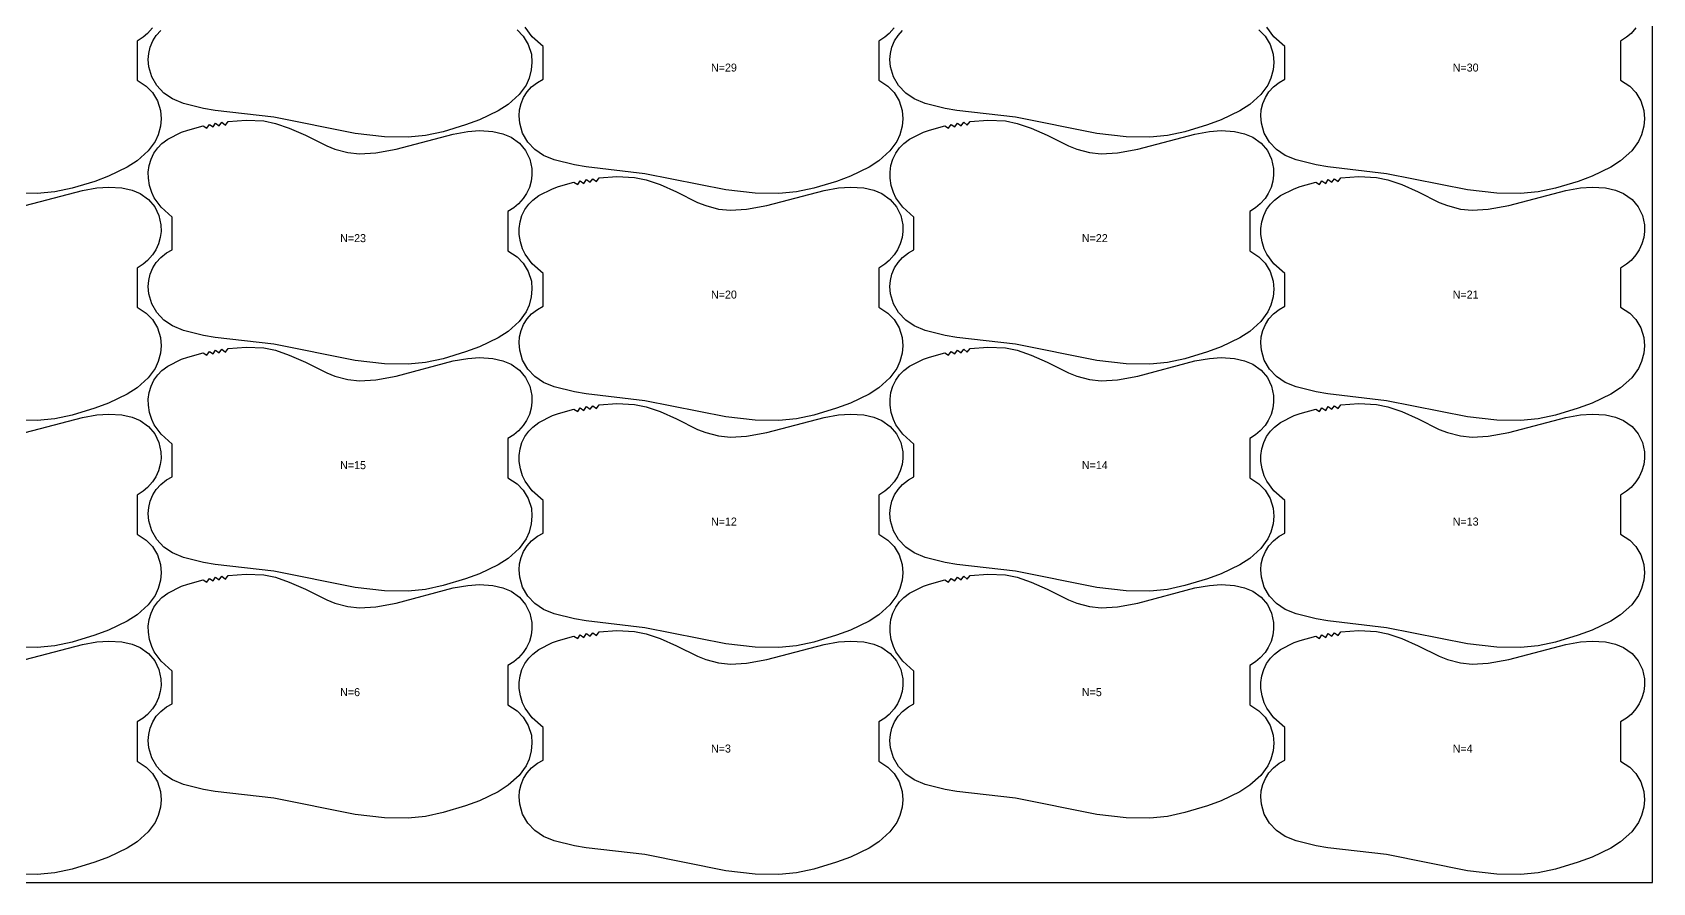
# Model space of a CAD drawing. Header units: inches. Extents: x -54 to 1970, y 0 to 1070.
# Drawn here: x 958 to 1970, y 0 to 531 of the extents above; entities that cross this region are included whole.
import ezdxf

# ---------------------------------------------------------------- set-up
doc = ezdxf.new("R2010")
doc.units = ezdxf.units.IN

msp = doc.modelspace()

# ---------------------------------------------------------------- linework, layer by layer
at = {"layer": '1'}
for points in [[(0, 0), (1970, 0), (1970, 1070), (0, 1070), (0, 0)], [(1054.889, 469.8515), (1064.514, 472.5533), (1066.889, 471.0391), (1068.423, 473.4016), (1070.747, 471.8097), (1072.358, 474.1206), (1074.633, 472.457), (1076.312, 474.723), (1078.553, 473.008), (1080.278, 475.2419), (1091.376, 476.0638), (1102.434, 475.5463), (1109.66, 474.0629), (1118.374, 471.0186), (1128.535, 466.6089), (1141.718, 459.9504), (1146.872, 457.9265), (1154.897, 455.795), (1162.231, 454.9887), (1172.352, 455.6612), (1185.068, 457.9598), (1220.766, 467.403), (1229.857, 468.994), (1237.221, 469.4924), (1245.511, 468.9905), (1251.807, 467.5771), (1256.888, 465.3957), (1262.131, 461.6439), (1265.991, 457.0689), (1268.606, 451.6863), (1269.857, 445.8313), (1269.921, 441.6809), (1269.444, 438.0201), (1268.315, 434.0275), (1266.568, 430.2644), (1264.549, 427.174), (1261.495, 423.7191), (1258.684, 421.3267), (1254.972, 418.9487), (1254.972, 394.4509), (1260.674, 390.6804), (1264.547, 386.7456), (1267.656, 381.625), (1269.571, 375.4718), (1269.972, 370.4183), (1269.548, 365.8262), (1268.13, 360.4766), (1266.234, 356.2704), (1261.905, 350.3159), (1255.015, 344.1866), (1248.839, 340.1489), (1237.171, 334.5937), (1228.535, 331.3413), (1214.381, 327.1269), (1203.548, 324.8185), (1192.536, 323.682), (1177.772, 323.9301), (1159.427, 325.971), (1108.736, 336.1154), (1072.061, 340.4045), (1064.774, 341.5951), (1052.245, 344.7575), (1045.419, 347.5387), (1040.085, 351.1685), (1035.662, 355.8634), (1032.412, 361.4328), (1030.602, 367.618), (1030.24, 372.2163), (1030.521, 375.8951), (1031.46, 379.9375), (1033.057, 383.7668), (1035.286, 387.266), (1038.08, 390.3333), (1041.734, 393.145), (1045.24, 395.0378), (1045.24, 415.4659), (1038.306, 421.6265), (1033.977, 427.581), (1032.409, 430.923), (1031.03, 435.3274), (1030.323, 439.884), (1030.276, 443.5751), (1030.818, 447.6878), (1032.015, 451.6602), (1033.84, 455.3904), (1036.248, 458.7716), (1038.834, 461.3954), (1042.53, 464.1575), (1051.128, 468.4925), (1054.889, 469.8515)], [(1518.241, 469.8515), (1527.866, 472.5533), (1530.241, 471.0391), (1531.775, 473.4016), (1534.099, 471.8097), (1535.71, 474.1206), (1537.985, 472.457), (1539.664, 474.723), (1541.905, 473.008), (1543.63, 475.2419), (1554.728, 476.0638), (1565.786, 475.5463), (1573.012, 474.0629), (1581.726, 471.0186), (1591.887, 466.6089), (1605.07, 459.9504), (1610.224, 457.9265), (1618.249, 455.795), (1625.583, 454.9887), (1635.704, 455.6612), (1648.42, 457.9598), (1684.118, 467.403), (1693.209, 468.994), (1700.573, 469.4924), (1708.863, 468.9905), (1715.159, 467.5771), (1720.24, 465.3957), (1725.483, 461.6439), (1729.343, 457.0689), (1731.958, 451.6863), (1733.209, 445.8313), (1733.273, 441.6809), (1732.796, 438.0201), (1731.667, 434.0275), (1729.92, 430.2644), (1727.901, 427.174), (1724.847, 423.7191), (1722.036, 421.3267), (1718.324, 418.9487), (1718.324, 394.4509), (1724.026, 390.6804), (1727.899, 386.7456), (1731.008, 381.625), (1732.923, 375.4718), (1733.324, 370.4183), (1732.9, 365.8262), (1731.482, 360.4766), (1729.586, 356.2704), (1725.257, 350.3159), (1718.367, 344.1866), (1712.191, 340.1489), (1700.523, 334.5937), (1691.887, 331.3413), (1677.733, 327.1269), (1666.9, 324.8185), (1655.888, 323.682), (1641.124, 323.9301), (1622.779, 325.971), (1572.088, 336.1154), (1535.413, 340.4045), (1528.126, 341.5951), (1515.597, 344.7575), (1508.771, 347.5387), (1503.437, 351.1685), (1499.015, 355.8634), (1495.765, 361.4328), (1493.954, 367.618), (1493.592, 372.2163), (1493.873, 375.8951), (1494.812, 379.9375), (1496.409, 383.7668), (1498.638, 387.266), (1501.432, 390.3333), (1505.086, 393.145), (1508.592, 395.0378), (1508.592, 415.4659), (1501.658, 421.6265), (1497.329, 427.581), (1495.761, 430.923), (1494.382, 435.3274), (1493.675, 439.884), (1493.628, 443.5751), (1494.17, 447.6878), (1495.367, 451.6602), (1497.192, 455.3904), (1499.6, 458.7716), (1502.186, 461.3954), (1505.882, 464.1575), (1514.48, 468.4925), (1518.241, 469.8515)], [(1286.565, 434.6315), (1296.19, 437.3333), (1298.565, 435.8191), (1300.099, 438.1816), (1302.423, 436.5897), (1304.034, 438.9006), (1306.309, 437.237), (1307.988, 439.503), (1310.229, 437.788), (1311.954, 440.0219), (1323.052, 440.8438), (1334.11, 440.3263), (1341.336, 438.8429), (1350.05, 435.7986), (1360.211, 431.3889), (1373.394, 424.7304), (1378.548, 422.7065), (1386.573, 420.575), (1393.907, 419.7687), (1404.028, 420.4412), (1416.744, 422.7398), (1452.442, 432.183), (1461.533, 433.774), (1468.897, 434.2724), (1477.187, 433.7705), (1483.483, 432.3571), (1488.564, 430.1757), (1493.807, 426.4239), (1497.667, 421.8489), (1500.282, 416.4663), (1501.533, 410.6113), (1501.597, 406.4609), (1501.12, 402.8001), (1499.991, 398.8075), (1498.244, 395.0444), (1496.225, 391.954), (1493.171, 388.4991), (1490.36, 386.1067), (1486.648, 383.7287), (1486.648, 359.2309), (1492.35, 355.4604), (1496.223, 351.5256), (1499.332, 346.405), (1501.247, 340.2518), (1501.648, 335.1983), (1501.224, 330.6062), (1499.806, 325.2566), (1497.91, 321.0504), (1493.581, 315.0959), (1486.691, 308.9666), (1480.515, 304.9289), (1468.847, 299.3737), (1460.211, 296.1213), (1446.057, 291.9069), (1435.224, 289.5985), (1424.212, 288.462), (1409.448, 288.7101), (1391.103, 290.751), (1340.412, 300.8954), (1303.737, 305.1845), (1296.45, 306.3751), (1283.921, 309.5375), (1277.095, 312.3187), (1271.761, 315.9485), (1267.339, 320.6434), (1264.089, 326.2128), (1262.278, 332.398), (1261.916, 336.9963), (1262.197, 340.6751), (1263.136, 344.7175), (1264.733, 348.5468), (1266.962, 352.046), (1269.756, 355.1133), (1273.41, 357.925), (1276.916, 359.8178), (1276.916, 380.2459), (1269.982, 386.4065), (1265.653, 392.361), (1264.085, 395.703), (1262.706, 400.1074), (1261.999, 404.664), (1261.952, 408.3551), (1262.494, 412.4678), (1263.691, 416.4402), (1265.516, 420.1704), (1267.924, 423.5516), (1270.51, 426.1754), (1274.206, 428.9375), (1282.804, 433.2725), (1286.565, 434.6315)], [(1749.917, 434.6315), (1759.542, 437.3333), (1761.917, 435.8191), (1763.451, 438.1816), (1765.775, 436.5897), (1767.386, 438.9006), (1769.661, 437.237), (1771.34, 439.503), (1773.581, 437.788), (1775.306, 440.0219), (1786.404, 440.8438), (1797.462, 440.3263), (1804.688, 438.8429), (1813.402, 435.7986), (1823.563, 431.3889), (1836.746, 424.7304), (1841.9, 422.7065), (1849.925, 420.575), (1857.259, 419.7687), (1867.38, 420.4412), (1880.096, 422.7398), (1915.794, 432.183), (1924.885, 433.774), (1932.249, 434.2724), (1940.539, 433.7705), (1946.835, 432.3571), (1951.916, 430.1757), (1957.159, 426.4239), (1961.019, 421.8489), (1963.634, 416.4663), (1964.885, 410.6113), (1964.949, 406.4609), (1964.472, 402.8001), (1963.343, 398.8075), (1961.596, 395.0444), (1959.577, 391.954), (1956.523, 388.4991), (1953.712, 386.1067), (1950, 383.7287), (1950, 359.2309), (1955.702, 355.4604), (1959.575, 351.5256), (1962.684, 346.405), (1964.599, 340.2518), (1965, 335.1983), (1964.576, 330.6062), (1963.158, 325.2566), (1961.262, 321.0504), (1956.933, 315.0959), (1950.043, 308.9666), (1943.867, 304.9289), (1932.199, 299.3737), (1923.563, 296.1213), (1909.409, 291.9069), (1898.576, 289.5985), (1887.564, 288.462), (1872.8, 288.7101), (1854.455, 290.751), (1803.764, 300.8954), (1767.089, 305.1845), (1759.802, 306.3751), (1747.273, 309.5375), (1740.447, 312.3187), (1735.113, 315.9485), (1730.691, 320.6434), (1727.441, 326.2128), (1725.63, 332.398), (1725.268, 336.9963), (1725.549, 340.6751), (1726.488, 344.7175), (1728.085, 348.5468), (1730.314, 352.046), (1733.108, 355.1133), (1736.762, 357.925), (1740.268, 359.8178), (1740.268, 380.2459), (1733.334, 386.4065), (1729.005, 392.361), (1727.437, 395.703), (1726.058, 400.1074), (1725.351, 404.664), (1725.304, 408.3551), (1725.846, 412.4678), (1727.043, 416.4402), (1728.868, 420.1704), (1731.276, 423.5516), (1733.862, 426.1754), (1737.558, 428.9375), (1746.156, 433.2725), (1749.917, 434.6315)], [(1054.889, 328.1205), (1064.514, 330.8223), (1066.889, 329.3081), (1068.423, 331.6706), (1070.747, 330.0787), (1072.358, 332.3896), (1074.633, 330.726), (1076.312, 332.992), (1078.553, 331.277), (1080.278, 333.5109), (1091.376, 334.3328), (1102.434, 333.8153), (1109.66, 332.3319), (1118.374, 329.2876), (1128.535, 324.8779), (1141.718, 318.2194), (1146.872, 316.1955), (1154.897, 314.064), (1162.231, 313.2577), (1172.352, 313.9302), (1185.068, 316.2288), (1220.766, 325.672), (1229.857, 327.263), (1237.221, 327.7614), (1245.511, 327.2595), (1251.807, 325.8461), (1256.888, 323.6647), (1262.131, 319.9129), (1265.991, 315.3379), (1268.606, 309.9553), (1269.857, 304.1003), (1269.921, 299.9499), (1269.444, 296.2891), (1268.315, 292.2965), (1266.568, 288.5334), (1264.549, 285.443), (1261.495, 281.9881), (1258.684, 279.5957), (1254.972, 277.2177), (1254.972, 252.7199), (1260.674, 248.9494), (1264.547, 245.0146), (1267.656, 239.894), (1269.571, 233.7408), (1269.972, 228.6873), (1269.548, 224.0952), (1268.13, 218.7456), (1266.234, 214.5394), (1261.905, 208.5849), (1255.015, 202.4556), (1248.839, 198.4179), (1237.171, 192.8627), (1228.535, 189.6103), (1214.381, 185.3959), (1203.548, 183.0875), (1192.536, 181.951), (1177.772, 182.1991), (1159.427, 184.24), (1108.736, 194.3844), (1072.061, 198.6735), (1064.774, 199.8641), (1052.245, 203.0265), (1045.419, 205.8077), (1040.085, 209.4375), (1035.662, 214.1324), (1032.412, 219.7018), (1030.602, 225.887), (1030.24, 230.4853), (1030.521, 234.1641), (1031.46, 238.2065), (1033.057, 242.0358), (1035.286, 245.535), (1038.08, 248.6023), (1041.734, 251.414), (1045.24, 253.3068), (1045.24, 273.7349), (1038.306, 279.8955), (1033.977, 285.85), (1032.409, 289.192), (1031.03, 293.5964), (1030.323, 298.153), (1030.276, 301.8441), (1030.818, 305.9568), (1032.015, 309.9292), (1033.84, 313.6594), (1036.248, 317.0406), (1038.834, 319.6644), (1042.53, 322.4265), (1051.128, 326.7615), (1054.889, 328.1205)], [(1518.241, 328.1205), (1527.866, 330.8223), (1530.241, 329.3081), (1531.775, 331.6706), (1534.099, 330.0787), (1535.71, 332.3896), (1537.985, 330.726), (1539.664, 332.992), (1541.905, 331.277), (1543.63, 333.5109), (1554.728, 334.3328), (1565.786, 333.8153), (1573.012, 332.3319), (1581.726, 329.2876), (1591.887, 324.8779), (1605.07, 318.2194), (1610.224, 316.1955), (1618.249, 314.064), (1625.583, 313.2577), (1635.704, 313.9302), (1648.42, 316.2288), (1684.118, 325.672), (1693.209, 327.263), (1700.573, 327.7614), (1708.863, 327.2595), (1715.159, 325.8461), (1720.24, 323.6647), (1725.483, 319.9129), (1729.343, 315.3379), (1731.958, 309.9553), (1733.209, 304.1003), (1733.273, 299.9499), (1732.796, 296.2891), (1731.667, 292.2965), (1729.92, 288.5334), (1727.901, 285.443), (1724.847, 281.9881), (1722.036, 279.5957), (1718.324, 277.2177), (1718.324, 252.7199), (1724.026, 248.9494), (1727.899, 245.0146), (1731.008, 239.894), (1732.923, 233.7408), (1733.324, 228.6873), (1732.9, 224.0952), (1731.482, 218.7456), (1729.586, 214.5394), (1725.257, 208.5849), (1718.367, 202.4556), (1712.191, 198.4179), (1700.523, 192.8627), (1691.887, 189.6103), (1677.733, 185.3959), (1666.9, 183.0875), (1655.888, 181.951), (1641.124, 182.1991), (1622.779, 184.24), (1572.088, 194.3844), (1535.413, 198.6735), (1528.126, 199.8641), (1515.597, 203.0265), (1508.771, 205.8077), (1503.437, 209.4375), (1499.015, 214.1324), (1495.765, 219.7018), (1493.954, 225.887), (1493.592, 230.4853), (1493.873, 234.1641), (1494.812, 238.2065), (1496.409, 242.0358), (1498.638, 245.535), (1501.432, 248.6023), (1505.086, 251.414), (1508.592, 253.3068), (1508.592, 273.7349), (1501.658, 279.8955), (1497.329, 285.85), (1495.761, 289.192), (1494.382, 293.5964), (1493.675, 298.153), (1493.628, 301.8441), (1494.17, 305.9568), (1495.367, 309.9292), (1497.192, 313.6594), (1499.6, 317.0406), (1502.186, 319.6644), (1505.882, 322.4265), (1514.48, 326.7615), (1518.241, 328.1205)], [(1286.565, 292.9005), (1296.19, 295.6023), (1298.565, 294.0881), (1300.099, 296.4506), (1302.423, 294.8587), (1304.034, 297.1696), (1306.309, 295.506), (1307.988, 297.772), (1310.229, 296.057), (1311.954, 298.2909), (1323.052, 299.1128), (1334.11, 298.5953), (1341.336, 297.1119), (1350.05, 294.0676), (1360.211, 289.6579), (1373.394, 282.9994), (1378.548, 280.9755), (1386.573, 278.844), (1393.907, 278.0377), (1404.028, 278.7102), (1416.744, 281.0088), (1452.442, 290.452), (1461.533, 292.043), (1468.897, 292.5414), (1477.187, 292.0395), (1483.483, 290.6261), (1488.564, 288.4447), (1493.807, 284.6929), (1497.667, 280.1179), (1500.282, 274.7353), (1501.533, 268.8803), (1501.597, 264.7299), (1501.12, 261.0691), (1499.991, 257.0765), (1498.244, 253.3134), (1496.225, 250.223), (1493.171, 246.7681), (1490.36, 244.3757), (1486.648, 241.9977), (1486.648, 217.4999), (1492.35, 213.7294), (1496.223, 209.7946), (1499.332, 204.674), (1501.247, 198.5208), (1501.648, 193.4673), (1501.224, 188.8752), (1499.806, 183.5256), (1497.91, 179.3194), (1493.581, 173.3649), (1486.691, 167.2356), (1480.515, 163.1979), (1468.847, 157.6427), (1460.211, 154.3903), (1446.057, 150.1759), (1435.224, 147.8675), (1424.212, 146.731), (1409.448, 146.9791), (1391.103, 149.02), (1340.412, 159.1644), (1303.737, 163.4535), (1296.45, 164.6441), (1283.921, 167.8065), (1277.095, 170.5877), (1271.761, 174.2175), (1267.339, 178.9124), (1264.089, 184.4818), (1262.278, 190.667), (1261.916, 195.2653), (1262.197, 198.9441), (1263.136, 202.9865), (1264.733, 206.8158), (1266.962, 210.315), (1269.756, 213.3823), (1273.41, 216.194), (1276.916, 218.0868), (1276.916, 238.5149), (1269.982, 244.6755), (1265.653, 250.63), (1264.085, 253.972), (1262.706, 258.3764), (1261.999, 262.933), (1261.952, 266.6241), (1262.494, 270.7368), (1263.691, 274.7092), (1265.516, 278.4394), (1267.924, 281.8206), (1270.51, 284.4444), (1274.206, 287.2065), (1282.804, 291.5415), (1286.565, 292.9005)], [(1749.917, 292.9005), (1759.542, 295.6023), (1761.917, 294.0881), (1763.451, 296.4506), (1765.775, 294.8587), (1767.386, 297.1696), (1769.661, 295.506), (1771.34, 297.772), (1773.581, 296.057), (1775.306, 298.2909), (1786.404, 299.1128), (1797.462, 298.5953), (1804.688, 297.1119), (1813.402, 294.0676), (1823.563, 289.6579), (1836.746, 282.9994), (1841.9, 280.9755), (1849.925, 278.844), (1857.259, 278.0377), (1867.38, 278.7102), (1880.096, 281.0088), (1915.794, 290.452), (1924.885, 292.043), (1932.249, 292.5414), (1940.539, 292.0395), (1946.835, 290.6261), (1951.916, 288.4447), (1957.159, 284.6929), (1961.019, 280.1179), (1963.634, 274.7353), (1964.885, 268.8803), (1964.949, 264.7299), (1964.472, 261.0691), (1963.343, 257.0765), (1961.596, 253.3134), (1959.577, 250.223), (1956.523, 246.7681), (1953.712, 244.3757), (1950, 241.9977), (1950, 217.4999), (1955.702, 213.7294), (1959.575, 209.7946), (1962.684, 204.674), (1964.599, 198.5208), (1965, 193.4673), (1964.576, 188.8752), (1963.158, 183.5256), (1961.262, 179.3194), (1956.933, 173.3649), (1950.043, 167.2356), (1943.867, 163.1979), (1932.199, 157.6427), (1923.563, 154.3903), (1909.409, 150.1759), (1898.576, 147.8675), (1887.564, 146.731), (1872.8, 146.9791), (1854.455, 149.02), (1803.764, 159.1644), (1767.089, 163.4535), (1759.802, 164.6441), (1747.273, 167.8065), (1740.447, 170.5877), (1735.113, 174.2175), (1730.691, 178.9124), (1727.441, 184.4818), (1725.63, 190.667), (1725.268, 195.2653), (1725.549, 198.9441), (1726.488, 202.9865), (1728.085, 206.8158), (1730.314, 210.315), (1733.108, 213.3823), (1736.762, 216.194), (1740.268, 218.0868), (1740.268, 238.5149), (1733.334, 244.6755), (1729.005, 250.63), (1727.437, 253.972), (1726.058, 258.3764), (1725.351, 262.933), (1725.304, 266.6241), (1725.846, 270.7368), (1727.043, 274.7092), (1728.868, 278.4394), (1731.276, 281.8206), (1733.862, 284.4444), (1737.558, 287.2065), (1746.156, 291.5415), (1749.917, 292.9005)], [(1054.889, 186.3895), (1064.514, 189.0913), (1066.889, 187.5771), (1068.423, 189.9396), (1070.747, 188.3477), (1072.358, 190.6586), (1074.633, 188.995), (1076.312, 191.261), (1078.553, 189.546), (1080.278, 191.7799), (1091.376, 192.6018), (1102.434, 192.0843), (1109.66, 190.6009), (1118.374, 187.5566), (1128.535, 183.1469), (1141.718, 176.4884), (1146.872, 174.4645), (1154.897, 172.333), (1162.231, 171.5267), (1172.352, 172.1992), (1185.068, 174.4978), (1220.766, 183.941), (1229.857, 185.532), (1237.221, 186.0304), (1245.511, 185.5285), (1251.807, 184.1151), (1256.888, 181.9337), (1262.131, 178.1819), (1265.991, 173.6069), (1268.606, 168.2243), (1269.857, 162.3693), (1269.921, 158.2189), (1269.444, 154.5581), (1268.315, 150.5655), (1266.568, 146.8024), (1264.549, 143.712), (1261.495, 140.2571), (1258.684, 137.8647), (1254.972, 135.4867), (1254.972, 110.9889), (1260.674, 107.2184), (1264.547, 103.2836), (1267.656, 98.163), (1269.571, 92.0098), (1269.972, 86.9563), (1269.548, 82.3642), (1268.13, 77.0146), (1266.234, 72.8084), (1261.905, 66.8539), (1255.015, 60.7246), (1248.839, 56.6869), (1237.171, 51.1317), (1228.535, 47.8793), (1214.381, 43.6649), (1203.548, 41.3565), (1192.536, 40.22), (1177.772, 40.4681), (1159.427, 42.509), (1108.736, 52.6534), (1072.061, 56.9425), (1064.774, 58.1331), (1052.245, 61.2955), (1045.419, 64.0767), (1040.085, 67.7065), (1035.662, 72.4014), (1032.412, 77.9708), (1030.602, 84.156), (1030.24, 88.7543), (1030.521, 92.4331), (1031.46, 96.4755), (1033.057, 100.3048), (1035.286, 103.804), (1038.08, 106.8713), (1041.734, 109.683), (1045.24, 111.5758), (1045.24, 132.0039), (1038.306, 138.1645), (1033.977, 144.119), (1032.409, 147.461), (1031.03, 151.8654), (1030.323, 156.422), (1030.276, 160.1131), (1030.818, 164.2258), (1032.015, 168.1982), (1033.84, 171.9284), (1036.248, 175.3096), (1038.834, 177.9334), (1042.53, 180.6955), (1051.128, 185.0305), (1054.889, 186.3895)], [(1518.241, 186.3895), (1527.866, 189.0913), (1530.241, 187.5771), (1531.775, 189.9396), (1534.099, 188.3477), (1535.71, 190.6586), (1537.985, 188.995), (1539.664, 191.261), (1541.905, 189.546), (1543.63, 191.7799), (1554.728, 192.6018), (1565.786, 192.0843), (1573.012, 190.6009), (1581.726, 187.5566), (1591.887, 183.1469), (1605.07, 176.4884), (1610.224, 174.4645), (1618.249, 172.333), (1625.583, 171.5267), (1635.704, 172.1992), (1648.42, 174.4978), (1684.118, 183.941), (1693.209, 185.532), (1700.573, 186.0304), (1708.863, 185.5285), (1715.159, 184.1151), (1720.24, 181.9337), (1725.483, 178.1819), (1729.343, 173.6069), (1731.958, 168.2243), (1733.209, 162.3693), (1733.273, 158.2189), (1732.796, 154.5581), (1731.667, 150.5655), (1729.92, 146.8024), (1727.901, 143.712), (1724.847, 140.2571), (1722.036, 137.8647), (1718.324, 135.4867), (1718.324, 110.9889), (1724.026, 107.2184), (1727.899, 103.2836), (1731.008, 98.163), (1732.923, 92.0098), (1733.324, 86.9563), (1732.9, 82.3642), (1731.482, 77.0146), (1729.586, 72.8084), (1725.257, 66.8539), (1718.367, 60.7246), (1712.191, 56.6869), (1700.523, 51.1317), (1691.887, 47.8793), (1677.733, 43.6649), (1666.9, 41.3565), (1655.888, 40.22), (1641.124, 40.4681), (1622.779, 42.509), (1572.088, 52.6534), (1535.413, 56.9425), (1528.126, 58.1331), (1515.597, 61.2955), (1508.771, 64.0767), (1503.437, 67.7065), (1499.015, 72.4014), (1495.765, 77.9708), (1493.954, 84.156), (1493.592, 88.7543), (1493.873, 92.4331), (1494.812, 96.4755), (1496.409, 100.3048), (1498.638, 103.804), (1501.432, 106.8713), (1505.086, 109.683), (1508.592, 111.5758), (1508.592, 132.0039), (1501.658, 138.1645), (1497.329, 144.119), (1495.761, 147.461), (1494.382, 151.8654), (1493.675, 156.422), (1493.628, 160.1131), (1494.17, 164.2258), (1495.367, 168.1982), (1497.192, 171.9284), (1499.6, 175.3096), (1502.186, 177.9334), (1505.882, 180.6955), (1514.48, 185.0305), (1518.241, 186.3895)], [(1286.565, 151.1695), (1296.19, 153.8713), (1298.565, 152.3571), (1300.099, 154.7196), (1302.423, 153.1277), (1304.034, 155.4386), (1306.309, 153.775), (1307.988, 156.041), (1310.229, 154.326), (1311.954, 156.5599), (1323.052, 157.3818), (1334.11, 156.8643), (1341.336, 155.3809), (1350.05, 152.3366), (1360.211, 147.9269), (1373.394, 141.2684), (1378.548, 139.2445), (1386.573, 137.113), (1393.907, 136.3067), (1404.028, 136.9792), (1416.744, 139.2778), (1452.442, 148.721), (1461.533, 150.312), (1468.897, 150.8104), (1477.187, 150.3085), (1483.483, 148.8951), (1488.564, 146.7137), (1493.807, 142.9619), (1497.667, 138.3869), (1500.282, 133.0043), (1501.533, 127.1493), (1501.597, 122.9989), (1501.12, 119.3381), (1499.991, 115.3455), (1498.244, 111.5824), (1496.225, 108.492), (1493.171, 105.0371), (1490.36, 102.6447), (1486.648, 100.2667), (1486.648, 75.7689), (1492.35, 71.9984), (1496.223, 68.0636), (1499.332, 62.943), (1501.247, 56.7898), (1501.648, 51.7363), (1501.224, 47.1442), (1499.806, 41.7946), (1497.91, 37.5884), (1493.581, 31.6339), (1486.691, 25.5046), (1480.515, 21.4669), (1468.847, 15.9117), (1460.211, 12.6593), (1446.057, 8.4449), (1435.224, 6.1365), (1424.212, 5), (1409.448, 5.2481), (1391.103, 7.289), (1340.412, 17.4334), (1303.737, 21.7225), (1296.45, 22.9131), (1283.921, 26.0755), (1277.095, 28.8567), (1271.761, 32.4865), (1267.339, 37.1814), (1264.089, 42.7508), (1262.278, 48.936), (1261.916, 53.5343), (1262.197, 57.2131), (1263.136, 61.2555), (1264.733, 65.0848), (1266.962, 68.584), (1269.756, 71.6513), (1273.41, 74.463), (1276.916, 76.3558), (1276.916, 96.7839), (1269.982, 102.9445), (1265.653, 108.899), (1264.085, 112.241), (1262.706, 116.6454), (1261.999, 121.202), (1261.952, 124.8931), (1262.494, 129.0058), (1263.691, 132.9782), (1265.516, 136.7084), (1267.924, 140.0896), (1270.51, 142.7134), (1274.206, 145.4755), (1282.804, 149.8105), (1286.565, 151.1695)], [(1749.917, 151.1695), (1759.542, 153.8713), (1761.917, 152.3571), (1763.451, 154.7196), (1765.775, 153.1277), (1767.386, 155.4386), (1769.661, 153.775), (1771.34, 156.041), (1773.581, 154.326), (1775.306, 156.5599), (1786.404, 157.3818), (1797.462, 156.8643), (1804.688, 155.3809), (1813.402, 152.3366), (1823.563, 147.9269), (1836.746, 141.2684), (1841.9, 139.2445), (1849.925, 137.113), (1857.259, 136.3067), (1867.38, 136.9792), (1880.096, 139.2778), (1915.794, 148.721), (1924.885, 150.312), (1932.249, 150.8104), (1940.539, 150.3085), (1946.835, 148.8951), (1951.916, 146.7137), (1957.159, 142.9619), (1961.019, 138.3869), (1963.634, 133.0043), (1964.885, 127.1493), (1964.949, 122.9989), (1964.472, 119.3381), (1963.343, 115.3455), (1961.596, 111.5824), (1959.577, 108.492), (1956.523, 105.0371), (1953.712, 102.6447), (1950, 100.2667), (1950, 75.7689), (1955.702, 71.9984), (1959.575, 68.0636), (1962.684, 62.943), (1964.599, 56.7898), (1965, 51.7363), (1964.576, 47.1442), (1963.158, 41.7946), (1961.262, 37.5884), (1956.933, 31.6339), (1950.043, 25.5046), (1943.867, 21.4669), (1932.199, 15.9117), (1923.563, 12.6593), (1909.409, 8.4449), (1898.576, 6.1365), (1887.564, 5), (1872.8, 5.2481), (1854.455, 7.289), (1803.764, 17.4334), (1767.089, 21.7225), (1759.802, 22.9131), (1747.273, 26.0755), (1740.447, 28.8567), (1735.113, 32.4865), (1730.691, 37.1814), (1727.441, 42.7508), (1725.63, 48.936), (1725.268, 53.5343), (1725.549, 57.2131), (1726.488, 61.2555), (1728.085, 65.0848), (1730.314, 68.584), (1733.108, 71.6513), (1736.762, 74.463), (1740.268, 76.3558), (1740.268, 96.7839), (1733.334, 102.9445), (1729.005, 108.899), (1727.437, 112.241), (1726.058, 116.6454), (1725.351, 121.202), (1725.304, 124.8931), (1725.846, 129.0058), (1727.043, 132.9782), (1728.868, 136.7084), (1731.276, 140.0896), (1733.862, 142.7134), (1737.558, 145.4755), (1746.156, 149.8105), (1749.917, 151.1695)]]:
    msp.add_lwpolyline(points, close=True, dxfattribs=at)
for points in [[(1032.873, 533.685), (1029.819, 530.2301), (1027.008, 527.8377), (1023.296, 525.4597), (1023.296, 500.9619), (1028.998, 497.1914), (1032.871, 493.2566), (1035.98, 488.136), (1037.895, 481.9828), (1038.296, 476.9293), (1037.872, 472.3372), (1036.454, 466.9876), (1034.558, 462.7814), (1030.229, 456.8269), (1023.339, 450.6976), (1017.163, 446.6599), (1005.495, 441.1047), (996.859, 437.8523), (982.705, 433.6379), (971.872, 431.3295), (960.86, 430.193), (946.096, 430.4411)], [(1260.674, 532.4114), (1264.547, 528.4766), (1267.656, 523.356), (1269.571, 517.2028), (1269.972, 512.1493), (1269.548, 507.5572), (1268.13, 502.2076), (1266.234, 498.0014), (1261.905, 492.0469), (1255.015, 485.9176), (1248.839, 481.8799), (1237.171, 476.3247), (1228.535, 473.0723), (1214.381, 468.8579), (1203.548, 466.5495), (1192.536, 465.413), (1177.772, 465.6611), (1159.427, 467.702), (1108.736, 477.8464), (1072.061, 482.1355), (1064.774, 483.3261), (1052.245, 486.4885), (1045.419, 489.2697), (1040.085, 492.8995), (1035.662, 497.5944), (1032.412, 503.1638), (1030.602, 509.349), (1030.24, 513.9473), (1030.521, 517.6261), (1031.46, 521.6685), (1033.057, 525.4978), (1035.286, 528.997), (1038.08, 532.0643)], [(1496.225, 533.685), (1493.171, 530.2301), (1490.36, 527.8377), (1486.648, 525.4597), (1486.648, 500.9619), (1492.35, 497.1914), (1496.223, 493.2566), (1499.332, 488.136), (1501.247, 481.9828), (1501.648, 476.9293), (1501.224, 472.3372), (1499.806, 466.9876), (1497.91, 462.7814), (1493.581, 456.8269), (1486.691, 450.6976), (1480.515, 446.6599), (1468.847, 441.1047), (1460.211, 437.8523), (1446.057, 433.6379), (1435.224, 431.3295), (1424.212, 430.193), (1409.448, 430.4411), (1391.103, 432.482), (1340.412, 442.6264), (1303.737, 446.9155), (1296.45, 448.1061), (1283.921, 451.2685), (1277.095, 454.0497), (1271.761, 457.6795), (1267.339, 462.3744), (1264.089, 467.9438), (1262.278, 474.129), (1261.916, 478.7273), (1262.197, 482.4061), (1263.136, 486.4485), (1264.733, 490.2778), (1266.962, 493.777), (1269.756, 496.8443), (1273.41, 499.656), (1276.916, 501.5488), (1276.916, 521.9769), (1269.982, 528.1375), (1265.653, 534.092)], [(1724.026, 532.4114), (1727.899, 528.4766), (1731.008, 523.356), (1732.923, 517.2028), (1733.324, 512.1493), (1732.9, 507.5572), (1731.482, 502.2076), (1729.586, 498.0014), (1725.257, 492.0469), (1718.367, 485.9176), (1712.191, 481.8799), (1700.523, 476.3247), (1691.887, 473.0723), (1677.733, 468.8579), (1666.9, 466.5495), (1655.888, 465.413), (1641.124, 465.6611), (1622.779, 467.702), (1572.088, 477.8464), (1535.413, 482.1355), (1528.126, 483.3261), (1515.597, 486.4885), (1508.771, 489.2697), (1503.437, 492.8995), (1499.015, 497.5944), (1495.765, 503.1638), (1493.954, 509.349), (1493.592, 513.9473), (1493.873, 517.6261), (1494.812, 521.6685), (1496.409, 525.4978), (1498.638, 528.997), (1501.432, 532.0643)], [(1959.577, 533.685), (1956.523, 530.2301), (1953.712, 527.8377), (1950, 525.4597), (1950, 500.9619), (1955.702, 497.1914), (1959.575, 493.2566), (1962.684, 488.136), (1964.599, 481.9828), (1965, 476.9293), (1964.576, 472.3372), (1963.158, 466.9876), (1961.262, 462.7814), (1956.933, 456.8269), (1950.043, 450.6976), (1943.867, 446.6599), (1932.199, 441.1047), (1923.563, 437.8523), (1909.409, 433.6379), (1898.576, 431.3295), (1887.564, 430.193), (1872.8, 430.4411), (1854.455, 432.482), (1803.764, 442.6264), (1767.089, 446.9155), (1759.802, 448.1061), (1747.273, 451.2685), (1740.447, 454.0497), (1735.113, 457.6795), (1730.691, 462.3744), (1727.441, 467.9438), (1725.63, 474.129), (1725.268, 478.7273), (1725.549, 482.4061), (1726.488, 486.4485), (1728.085, 490.2778), (1730.314, 493.777), (1733.108, 496.8443), (1736.762, 499.656), (1740.268, 501.5488), (1740.268, 521.9769), (1733.334, 528.1375), (1729.005, 534.092)], [(953.392, 422.7398), (989.09, 432.183), (998.181, 433.774), (1005.545, 434.2724), (1013.835, 433.7705), (1020.131, 432.3571), (1025.212, 430.1757), (1030.455, 426.4239), (1034.315, 421.8489), (1036.93, 416.4663), (1038.181, 410.6113), (1038.245, 406.4609), (1037.768, 402.8001), (1036.639, 398.8075), (1034.892, 395.0444), (1032.873, 391.954), (1029.819, 388.4991), (1027.008, 386.1067), (1023.296, 383.7287), (1023.296, 359.2309), (1028.998, 355.4604), (1032.871, 351.5256), (1035.98, 346.405), (1037.895, 340.2518), (1038.296, 335.1983), (1037.872, 330.6062), (1036.454, 325.2566), (1034.558, 321.0504), (1030.229, 315.0959), (1023.339, 308.9666), (1017.163, 304.9289), (1005.495, 299.3737), (996.859, 296.1213), (982.705, 291.9069), (971.872, 289.5985), (960.86, 288.462), (946.096, 288.7101)], [(953.392, 281.0088), (989.09, 290.452), (998.181, 292.043), (1005.545, 292.5414), (1013.835, 292.0395), (1020.131, 290.6261), (1025.212, 288.4447), (1030.455, 284.6929), (1034.315, 280.1179), (1036.93, 274.7353), (1038.181, 268.8803), (1038.245, 264.7299), (1037.768, 261.0691), (1036.639, 257.0765), (1034.892, 253.3134), (1032.873, 250.223), (1029.819, 246.7681), (1027.008, 244.3757), (1023.296, 241.9977), (1023.296, 217.4999), (1028.998, 213.7294), (1032.871, 209.7946), (1035.98, 204.674), (1037.895, 198.5208), (1038.296, 193.4673), (1037.872, 188.8752), (1036.454, 183.5256), (1034.558, 179.3194), (1030.229, 173.3649), (1023.339, 167.2356), (1017.163, 163.1979), (1005.495, 157.6427), (996.859, 154.3903), (982.705, 150.1759), (971.872, 147.8675), (960.86, 146.731), (946.096, 146.9791)], [(953.392, 139.2778), (989.09, 148.721), (998.181, 150.312), (1005.545, 150.8104), (1013.835, 150.3085), (1020.131, 148.8951), (1025.212, 146.7137), (1030.455, 142.9619), (1034.315, 138.3869), (1036.93, 133.0043), (1038.181, 127.1493), (1038.245, 122.9989), (1037.768, 119.3381), (1036.639, 115.3455), (1034.892, 111.5824), (1032.873, 108.492), (1029.819, 105.0371), (1027.008, 102.6447), (1023.296, 100.2667), (1023.296, 75.7689), (1028.998, 71.9984), (1032.871, 68.0636), (1035.98, 62.943), (1037.895, 56.7898), (1038.296, 51.7363), (1037.872, 47.1442), (1036.454, 41.7946), (1034.558, 37.5884), (1030.229, 31.6339), (1023.339, 25.5046), (1017.163, 21.4669), (1005.495, 15.9117), (996.859, 12.6593), (982.705, 8.4449), (971.872, 6.1365), (960.86, 5), (946.096, 5.2481)]]:
    msp.add_lwpolyline(points, dxfattribs=at)

# ---------------------------------------------------------------- texts
for s, p in [('N=29', (1381.782, 506.3839)), ('N=30', (1845.134, 506.3839)), ('N=23', (1150.106, 399.8729)), ('N=22', (1613.458, 399.8729)), ('N=20', (1381.782, 364.6529)), ('N=21', (1845.134, 364.6529)), ('N=15', (1150.106, 258.1419)), ('N=14', (1613.458, 258.1419)), ('N=12', (1381.782, 222.9219)), ('N=13', (1845.134, 222.9219)), ('N=6', (1150.106, 116.4109)), ('N=5', (1613.458, 116.4109)), ('N=3', (1381.782, 81.1909)), ('N=4', (1845.134, 81.1909))]:
    msp.add_text(s, height=5, dxfattribs=at).set_placement(p)

doc.saveas('drawing.dxf')
